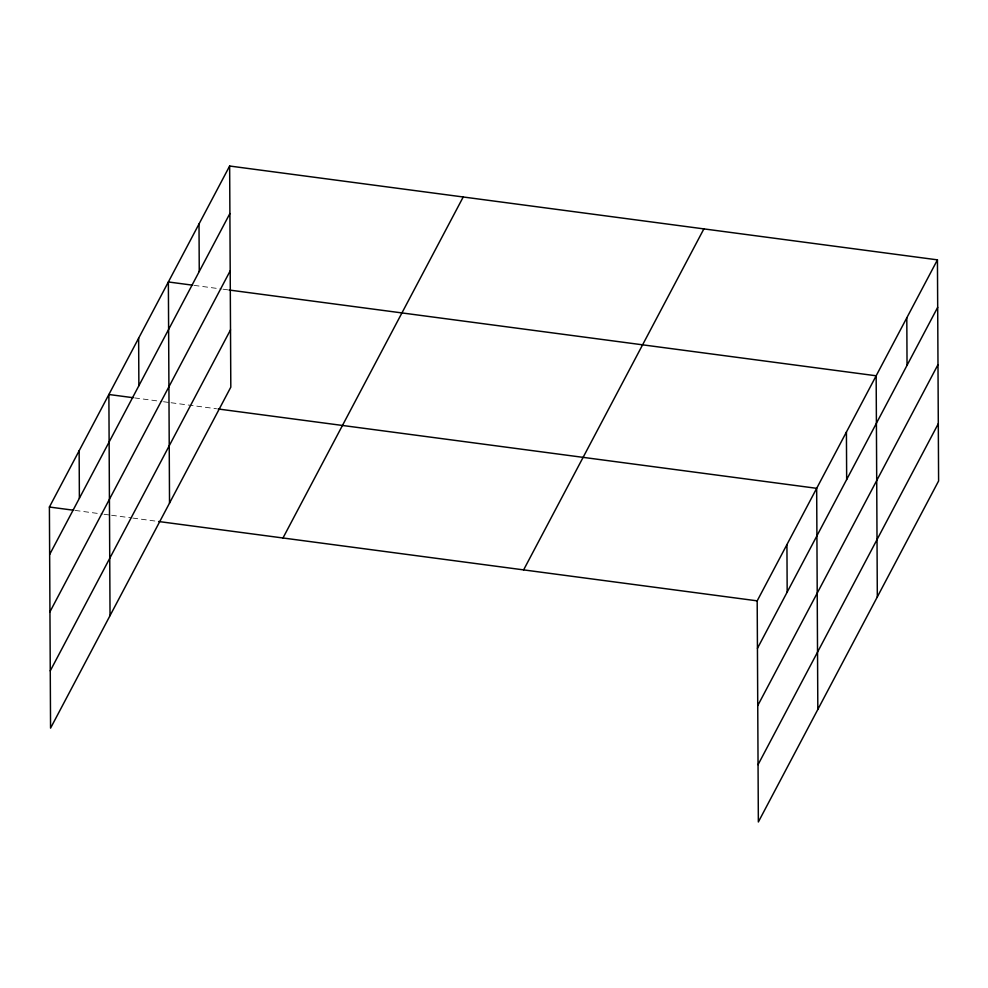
<?xml version="1.0" encoding="UTF-8"?>
<svg xmlns="http://www.w3.org/2000/svg" width="988" height="988" viewBox="0 0 988 988"><rect width="100%" height="100%" fill="white"/><g stroke="black" fill="none" stroke-linecap="round" stroke-linejoin="round"><path stroke-width="0.74" stroke-dasharray="4.94 3.71" d="M194.154 285.384L221.448 289.002M222.967 289.2L229.031 290.003M134.664 397.917L161.97 401.536M163.489 401.733L169.553 402.536M171.072 402.734L216.57 408.773M75.187 510.438L102.48 514.056M103.999 514.266L110.063 515.069M111.582 515.267L131.305 517.885M132.824 518.083L157.08 521.294"/><path stroke-width="1.48" d="M229.648 166.021L230.809 387.148L50.561 728.144L49.4 507.029L229.648 166.021L937.439 259.856L938.6 480.971L758.352 821.979L757.191 600.852L937.439 259.856M49.647 554.515L229.895 213.519M49.943 611.819L230.204 270.823M50.252 670.852L230.513 329.856M282.976 537.991L463.224 196.983M523.615 569.891L703.876 228.895M757.438 648.35L937.686 307.342M757.734 705.642L937.995 364.646M758.043 764.675L938.304 423.679M192.635 285.186L168.368 281.963L169.528 503.09M229.031 290.003L876.158 375.786L877.319 596.913M133.145 397.707L108.878 394.496L110.038 615.623M218.089 408.97L816.668 488.319L817.829 709.446M49.4 507.029L73.668 510.24M158.599 521.503L757.191 600.852M906.799 317.827L907.046 365.313M846.42 432.052L846.667 479.551M786.93 544.586L787.177 592.084M199.008 223.992L199.255 271.49M138.629 338.229L138.876 385.728M79.139 450.763L79.386 498.261"/></g></svg>
